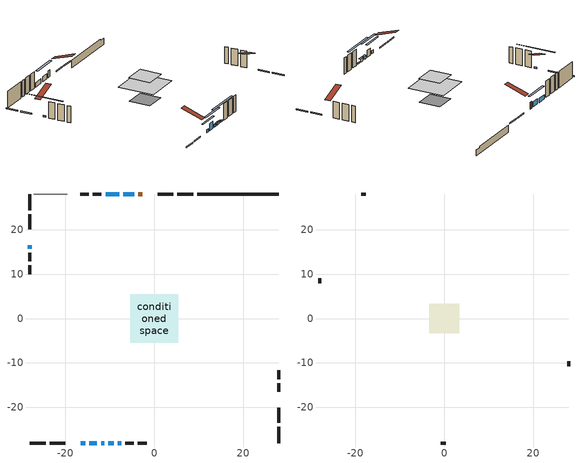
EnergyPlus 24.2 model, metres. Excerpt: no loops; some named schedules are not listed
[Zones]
conditioned space
 floor adiabatic (AdiabaticFloorConstruction): -5.42,-5.42 -5.42,5.42 5.42,5.42 5.42,-5.42 z2.59
 floor foundation (Slab1 construction): -3.17,-3.17 -3.17,3.17 3.17,3.17 3.17,-3.17 z-1.98
 wall outside (RimJoist1 construction): 8.77,27.99 5.17,27.99 / -27.99,-27.99 -24.39,-27.99 / -27.99,27.99 -27.99,24.39 / 27.99,-27.99 27.99,-24.39 z0.15:0.45
 wall outside (RimJoist2 construction): 4.24,27.99 0.82,27.99 / -23.46,-27.99 -20.03,-27.99 / -27.99,23.46 -27.99,20.03 / 27.99,-23.46 27.99,-20.03 z0.15:0.45
 wall outside (AdiabaticWallConstruction 1): -2.75,27.99 -3.61,27.99 z0.15:2.18
 wall outside (AdiabaticWallConstruction): -4.53,27.99 -6.97,27.99 z0.15:1.67; -16.47,-27.99 -15.55,-27.99 z0.15:1.07; -14.63,-27.99 -12.9,-27.99 z0.15:2.18; -7.9,27.99 -10.95,27.99 z0.15:1.37; -11.97,-27.99 -11.26,-27.99 z0.15:0.91; -10.33,-27.99 -9.11,-27.99 z0.15:0.97; -8.18,-27.99 -7.42,-27.99 / -27.99,16.47 -27.99,15.71 z0.15:0.61
 wall outside (Wall1 construction): -11.88,27.99 -13.78,27.99 / -6.49,-27.99 -4.59,-27.99 / -27.99,14.78 -27.99,12.88 / 27.99,-16.47 27.99,-14.57 z0.15:5.03
 wall outside (Wall2 construction): -14.71,27.99 -16.69,27.99 / -3.66,-27.99 -1.68,-27.99 / -27.99,11.95 -27.99,9.97 / 27.99,-13.64 27.99,-11.66 z0.15:5.03
 wall foundation (FoundationWall1 construction): 9.7,27.99,-1.98 9.7,27.99,0.15 26.16,27.99,0.15 26.16,27.99,-0.23 27.99,27.99,-0.23 27.99,27.99,-1.98
 wall adiabatic (Wall4 construction): -19.61,27.99 -27.06,27.99 z0.15:5.03
 window (WindowConstruction): -4.54,27.99 -6.97,27.99 z0.15:1.67
 window (WindowConstruction 1): -16.47,-27.99 -15.55,-27.99 z0.15:1.06
 window (WindowConstruction 2): -14.63,-27.99 -12.9,-27.99 z0.15:2.18
 window (WindowConstruction 3): -7.9,27.99 -10.95,27.99 z0.15:1.37
 window (WindowConstruction 4): -11.97,-27.99 -11.26,-27.99 z0.15:0.91
 window (WindowConstruction 5): -10.33,-27.99 -9.11,-27.99 z0.15:0.96
 window (WindowConstruction 6): -8.18,-27.99 -7.42,-27.99 z0.15:0.61
 window (WindowConstruction 7): -27.99,16.47 -27.99,15.71 z0.15:0.61
 door (Door): -2.75,27.99 -3.61,27.99 z0.15:2.18
 ceiling adiabatic (AdiabaticFloorConstruction): 5.42,-5.42 5.42,5.42 -5.42,5.42 -5.42,-5.42 z2.59
attic - vented
 floor to conditioned space (Floor1 construction Reversed): -3.32,-3.32 -3.32,3.32 3.32,3.32 3.32,-3.32 z5.03
 wall outside (Wall3 construction): -17.62,27.99 -18.68,27.99 / -0.75,-27.99 0.31,-27.99 / -27.99,9.04 -27.99,7.98 / 27.99,-10.73 27.99,-9.67 z0.15:5.03
 roof outside (Roof1 construction): -1.82,27.99,5.03 -1.82,21.52,7.18 -0.11,21.52,7.18 -0.11,27.99,5.03; -17.4,-27.99,5.03 -17.4,-21.52,7.18 -19.1,-21.52,7.18 -19.1,-27.99,5.03; -27.99,17.4,5.03 -21.52,17.4,7.18 -21.52,19.1,7.18 -27.99,19.1,5.03; 27.99,-17.4,5.03 21.52,-17.4,7.18 21.52,-19.1,7.18 27.99,-19.1,5.03
shading: -9.71,27.99 -1.8,27.99 -1.8,28.6 -9.71,28.6 z4.41; -12.81,-27.99 -19.21,-27.99 -19.21,-28.45 -12.81,-28.45 z3.8; -9.85,-27.99 -17.68,-27.99 -17.68,-28.45 -9.85,-28.45 z5.23; -11.11,-27.99 -12.12,-27.99 -12.12,-28.45 -11.11,-28.45 z1.06; -8.96,-27.99 -10.48,-27.99 -10.48,-28.45 -8.96,-28.45 z1.11; -2.24,-27.99 -13.36,-27.99 -13.36,-28.45 -2.24,-28.45 z5.79; -27.99,10.22 -27.99,21.96 -28.29,21.96 -28.29,10.22 z6.1
[Building]
Building 1: Terrain=Suburbs
[Site:Location]
Erieau AUT_ON: Latitude {deg}=42.25; Longitude {deg}=-81.9; Time Zone {hr}=-5; Elevation {m}=178; Keep Site Location Information=Yes
[Site:GroundTemperature:Shallow]
5.2292, 3.30147, 3.1471, 4.0619, 7.73432, 11.3896, 14.5586, 16.5661, 16.7366, 15.1039, 12.0157, 8.47254
[Site:WaterMainsTemperature]
Calculation Method=Schedule; Temperature Schedule=mains temperature schedule
[Material] Roughness=Rough; Thermal Absorptance=0.9
Name | Thickness {m} | Conductivity {W/m-K} | Density {kg/m3} | Specific Heat {J/kg-K} | Solar Absorptance | Visible Absorptance
asphalt or fiberglass shingles | 0.00635 | 0.162714 | 1121.4 | 1465.45 | 0.4 | 0.4
ceiling loosefill ins | 0.0846667 | 0.0480833 | 16.02 | 1046.75 | 0.7 | 0.7
ceiling stud and cavity | 0.1397 | 0.101066 | 65.682 | 1177.47 | 0.7 | 0.7
concrete 4.0 in. | 0.1016 | 1.803125 | 2242.8 | 837.4 | 0.7 | 0.7
concrete 8.0 in. | 0.2032 | 1.803125 | 2242.8 | 837.4 | 0.7 | 0.7
door material | 0.04445 | 0.053851 | 512.64 | 1214.23 | 0.7 | 0.7
exterior vertical ins | 0.0301356 | 0.029427 | 32.04 | 1214.23 | 0.7 | 0.7
floor covering | 0.0127 | 0.0433444 | 54.468 | 1339.84 | 0.6 | 0.6
floor rigid ins; wall rigid ins | 0.512978 | 0.029427 | 32.04 | 1214.23 | 0.7 | 0.7
floor stud and cavity | 0.1397 | 1.75129 | 37.0049 | 1207.88 | 0.7 | 0.7
furniture material conditioned space 1 | 0.1524 | 0.115458 | 640.8 | 1214.23 | 0.6 | 0.6
gypsum board | 0.0127 | 0.160291 | 801 | 837.4 | 0.6 | 0.6
gypsum board 1 | 0.0127 | 0.160291 | 801 | 837.4 | 0.7 | 0.7
osb sheathing 0.5 in. | 0.0127 | 0.115458 | 512.64 | 1214.23 | 0.7 | 0.7
osb sheathing 0.5 in. 1 | 0.0127 | 0.115458 | 512.64 | 1214.23 | 0.4 | 0.4
osb sheathing 0.75 in. | 0.01905 | 0.115458 | 512.64 | 1214.23 | 0.7 | 0.7
osb sheathing 2.0 in. | 0.0508 | 0.115458 | 512.64 | 1214.23 | 0.7 | 0.7
rim joist stud and cavity | 0.0508 | 0.0452492 | 125.044 | 1163.47 | 0.6 | 0.6
rim joist stud and cavity 1 | 0.0508 | 0.0293018 | 125.044 | 1163.47 | 0.6 | 0.6
wall stud and cavity | 0.1397 | 0.0961679 | 139.0536 | 1170.24 | 0.7 | 0.7
wall stud and cavity 1 | 0.1397 | 0.0965188 | 139.0536 | 1170.24 | 0.7 | 0.7
wall stud and cavity 2 | 0.0889 | 6.9971 | 50.32683 | 1063.81 | 0.6 | 0.6
wall stud and cavity 3 | 0.1397 | 0.0864681 | 139.0536 | 1170.24 | 0.7 | 0.7
wall stud and cavity 4 | 0.0889 | 0.380278 | 52.3479 | 1209.89 | 0.7 | 0.7
wall stud and cavity 5 | 0.0889 | 0.391764 | 83.0341 | 1211.67 | 0.7 | 0.7
wood siding | 0.0254 | 0.102417 | 544.68 | 1172.36 | 0.4 | 0.4
wood siding 1 | 0.00254 | 0.102417 | 544.68 | 1172.36 | 0.4 | 0.4
wood siding 2; wood siding 3; wood siding 4 | 0.0254 | 0.102417 | 544.68 | 1172.36 | 0.7 | 0.7
[WindowMaterial:SimpleGlazingSystem]
Name | U-Factor {W/m2-K} | Solar Heat Gain Coefficient
WindowMaterial | 2.88499 | 0.7
WindowMaterial 1 | 2.95029 | 0.64
WindowMaterial 2 | 2.91111 | 0.68
WindowMaterial 3 | 2.97584 | 0.61
WindowMaterial 4 | 2.94461 | 0.64
WindowMaterial 5 | 3.01275 | 0.57
[Construction]
AdiabaticFloorConstruction: floor stud and cavity, floor rigid ins, osb sheathing 0.75 in., floor covering
AdiabaticWallConstruction: wood siding 3, wall rigid ins, wall stud and cavity 4, gypsum board
AdiabaticWallConstruction 1: wood siding 4, wall rigid ins, wall stud and cavity 4, gypsum board
Door: door material
Floor1 construction Reversed: gypsum board, ceiling stud and cavity, ceiling loosefill ins
FoundationWall1 construction: concrete 8.0 in., gypsum board 1
furniture construction conditioned space 1: furniture material conditioned space 1
PartitionWallConstruction: gypsum board, wall stud and cavity 5, gypsum board
RimJoist1 construction: wood siding 2, osb sheathing 2.0 in., rim joist stud and cavity
RimJoist2 construction: wood siding 2, osb sheathing 2.0 in., rim joist stud and cavity 1
Roof1 construction: asphalt or fiberglass shingles
Slab1 construction: concrete 4.0 in.
Wall1 construction: wood siding, osb sheathing 0.5 in., wall stud and cavity, gypsum board
Wall2 construction: wood siding, osb sheathing 0.5 in., wall stud and cavity 1, gypsum board
Wall3 construction: wood siding 1, wall stud and cavity 2
Wall4 construction: osb sheathing 0.5 in. 1, wall stud and cavity 3, gypsum board
WindowConstruction; WindowConstruction 2: WindowMaterial
WindowConstruction 1: WindowMaterial 1
WindowConstruction 3: WindowMaterial 2
WindowConstruction 4: WindowMaterial 3
WindowConstruction 5: WindowMaterial 4
WindowConstruction 6; WindowConstruction 7: WindowMaterial 5
[Zone] Multiplier=1; Part of Total Floor Area=Yes
Name | Volume {m3}
attic - vented | 15.4508
conditioned space | 294.1
[Space]
Name | Zone | Volume {m3}
attic - vented 1 | attic - vented | 15.4508
conditioned space 1 | conditioned space | 294.1
[ZoneInfiltration:EffectiveLeakageArea]
infil attic - vented 1: Zone or Space=attic - vented 1; Schedule=Always On Discrete; Effective Air Leakage Area {cm2}=2118.24; Stack Coefficient=0.000489103; Wind Coefficient=1.49424e-05
[ZoneMixing]
whole house fan mix: Zone or Space=attic - vented; Schedule=Always On Continuous; Design Flow Rate Calculation Method=Flow/Zone; Design Flow Rate {m3/s}=0; Source Zone or Space=conditioned space
[SurfaceProperty:ExposedFoundationPerimeter]
Slab1: Exposed Perimeter Calculation Method=TotalExposedPerimeter; Total Exposed Perimeter {m}=18.288
[InternalMass] Zone or ZoneList=conditioned space; Space or SpaceList=conditioned space 1
Name | Construction | Surface Area {m2}
furniture mass conditioned space 1 | furniture construction conditioned space 1 | 63.1319
partition wall mass | PartitionWallConstruction | 157.83
[Lights]
interior lighting: Zone or ZoneList or Space or SpaceList=conditioned space 1; Schedule=interior lighting schedule; Design Level Calculation Method=LightingLevel; Lighting Level {W}=343.2; Return Air Fraction=0; Fraction Radiant=0.6; Fraction Visible=0.2; Fraction Replaceable=1
[People]
occupants: Zone or ZoneList or Space or SpaceList=conditioned space 1; Number of People Schedule=occupants schedule; Number of People Calculation Method=People; Number of People=3; Fraction Radiant=0.314171; Sensible Heat Fraction=0.56303; Activity Level Schedule=occupants activity schedule; Carbon Dioxide Generation Rate {m3/s-W}=0; Enable ASHRAE 55 Comfort Warnings=No; Mean Radiant Temperature Calculation Type=EnclosureAveraged
[ElectricEquipment] Zone or ZoneList or Space or SpaceList=conditioned space 1; Design Level Calculation Method=EquipmentLevel
Name | Schedule | Design Level {W} | Fraction Latent | Fraction Radiant | Fraction Lost
clothes dryer | clothes dryer schedule | 140.772 | 0.015 | 0.081 | 0.85
clothes washer | clothes washer schedule | 32.1985 | 0.03 | 0.162 | 0.7
cooking range | cooking range schedule | 208.969 | 0.08 | 0.432 | 0.2
dishwasher | dishwasher schedule | 66.8632 | 0.3 | 0.18 | 0.4
fridge | fridge schedule | 72.9452 | 0 | 0.6 | 0
mech vent house fan | mech vent house fan schedule | 0 | 0 | 0 | 1
mech vent house fan cfis | mech vent house fan cfis schedule | 0 | 0 | 0 | 0
misc plug loads | misc plug loads schedule | 494.7 | 0.045 | 0.513 | 0.1
whole house fan | Always On Discrete | 0 | 0 | 0 | 1
[OtherEquipment] Zone or ZoneList or Space or SpaceList=conditioned space 1; Design Level Calculation Method=EquipmentLevel
Name | Fuel Type | Schedule | Design Level {W} | Fraction Latent | Fraction Radiant | Fraction Lost
clothes dryer 1 | Electricity | clothes dryer schedule | 0 | 0.015 | 0.081 | 0.85
cooking range 1 | Electricity | cooking range schedule | 0 | 0.08 | 0.432 | 0.2
general water use latent | None | general water use schedule | 59.3978 | 1 | 0 | 0
general water use sensible | None | general water use schedule | -58.539 | 0 | 0.6 | 0
mech vent house fan latent load | None | Always On Discrete | 0 | 1 | 0 | 0
mech vent house fan sensible load | None | Always On Discrete | 0 | 0 | 0 | 0
water heater energy adjustment1 | NaturalGas | Always On Discrete | 0.01 | 0 | 0 | 1
[ZoneInfiltration:DesignFlowRate] Zone or ZoneList or Space or SpaceList=conditioned space 1; Schedule=Always On Discrete; Design Flow Rate Calculation Method=Flow/Zone; Design Flow Rate {m3/s}=0
infil flow; natural vent flow; whole house fan flow
[AvailabilityManager:Scheduled]
furnace airloop Availability Manager: Schedule=Always On Discrete
[Foundation:Kiva]
Foundation Kiva 1: Initial Indoor Air Temperature {C}=18; Wall Height Above Grade {m}=0.149992; Wall Depth Below Slab {m}=0.2032; Custom Block Material Name 1=exterior vertical ins; Custom Block Depth 1 {m}=2.13; Custom Block X Position 1 {m}=0.2159; Custom Block Z Position 1 {m}=0
[Foundation:Kiva:Settings]
Soil Conductivity {W/m-K}=0.849921; Soil Density {kg/m3}=1842.3; Soil Specific Heat {J/kg-K}=418.7; Ground Solar Absorptivity=0.9; Ground Thermal Absorptivity=0.9; Ground Surface Roughness {m}=0.03; Far-Field Width {m}=40; Deep-Ground Boundary Condition=ZeroFlux; Deep-Ground Depth {m}=40; Minimum Cell Dimension {m}=0.2; Maximum Cell Growth Coefficient=3; Simulation Timestep=Timestep
[Exterior:Lights]
exterior lighting: Schedule=exterior lighting schedule; Design Level {W}=75.6
[EnergyManagementSystem:GlobalVariable]
furnace_airloop_Fan_RTF
infil_program_Qfan
infil_program_Qinf
natural_vent_program_Qnv
natural_vent_program_Qwhf
[EnergyManagementSystem:Sensor]
Name | Output:Variable or Output:Meter Index Key | Output:Variable or Output:Meter
airflow_gain | infil flow | Infiltration Sensible Heat Gain Energy
airflow_gain_1 | natural vent flow | Infiltration Sensible Heat Gain Energy
airflow_gain_2 | whole house fan flow | Infiltration Sensible Heat Gain Energy
airflow_loss | infil flow | Infiltration Sensible Heat Loss Energy
airflow_loss_1 | natural vent flow | Infiltration Sensible Heat Loss Energy
airflow_loss_2 | whole house fan flow | Infiltration Sensible Heat Loss Energy
clg_load_cond |  | Cooling:EnergyTransfer:Zone:CONDITIONED SPACE
clg_sp_s; clg_sp_s_1 | cooling setpoint | Schedule Value
clothes_dryer_exhaust_0_sch_s | clothes dryer exhaust 0 schedule | Schedule Value
cool_season | cooling season schedule | Schedule Value
htg_load_cond |  | Heating:EnergyTransfer:Zone:CONDITIONED SPACE
htg_sp_s; htg_sp_s_1 | heating setpoint | Schedule Value
ig_ee_conv | clothes dryer | Electric Equipment Convective Heating Energy
ig_ee_conv_2 | cooking range | Electric Equipment Convective Heating Energy
ig_ee_conv_4 | fridge | Electric Equipment Convective Heating Energy
ig_ee_conv_5 | misc plug loads | Electric Equipment Convective Heating Energy
ig_ee_conv_6 | whole house fan | Electric Equipment Convective Heating Energy
ig_ee_rad | clothes dryer | Electric Equipment Radiant Heating Energy
ig_ee_rad_2 | cooking range | Electric Equipment Radiant Heating Energy
ig_ee_rad_4 | fridge | Electric Equipment Radiant Heating Energy
ig_ee_rad_5 | misc plug loads | Electric Equipment Radiant Heating Energy
ig_ee_rad_6 | whole house fan | Electric Equipment Radiant Heating Energy
ig_lgt_conv | interior lighting | Lights Convective Heating Energy
ig_lgt_rad | interior lighting | Lights Radiant Heating Energy
ig_lgt_vis | interior lighting | Lights Visible Radiation Heating Energy
ig_oe_conv | clothes dryer 1 | Other Equipment Convective Heating Energy
ig_oe_conv_1 | cooking range 1 | Other Equipment Convective Heating Energy
ig_oe_conv_2 | general water use latent | Other Equipment Convective Heating Energy
ig_oe_conv_3 | general water use sensible | Other Equipment Convective Heating Energy
ig_oe_conv_4 | water heater energy adjustment1 | Other Equipment Convective Heating Energy
ig_oe_rad | clothes dryer 1 | Other Equipment Radiant Heating Energy
ig_oe_rad_1 | cooking range 1 | Other Equipment Radiant Heating Energy
ig_oe_rad_2 | general water use latent | Other Equipment Radiant Heating Energy
ig_oe_rad_3 | general water use sensible | Other Equipment Radiant Heating Energy
ig_oe_rad_4 | water heater energy adjustment1 | Other Equipment Radiant Heating Energy
ig_ppl_conv | occupants | People Convective Heating Energy
ig_ppl_rad | occupants | People Radiant Heating Energy
im_conv | furniture mass conditioned space 1 | Surface Inside Face Convection Heat Gain Energy
im_conv_1 | partition wall mass | Surface Inside Face Convection Heat Gain Energy
im_ig | furniture mass conditioned space 1 | Surface Inside Face Internal Gains Radiation Heat Gain Energy
im_ig_1 | partition wall mass | Surface Inside Face Internal Gains Radiation Heat Gain Energy
im_lgt | furniture mass conditioned space 1 | Surface Inside Face Lights Radiation Heat Gain Energy
im_lgt_1 | partition wall mass | Surface Inside Face Lights Radiation Heat Gain Energy
im_sol | furniture mass conditioned space 1 | Surface Inside Face Solar Radiation Heat Gain Energy
im_sol_1 | partition wall mass | Surface Inside Face Solar Radiation Heat Gain Energy
im_surf | furniture mass conditioned space 1 | Surface Inside Face Net Surface Thermal Radiation Heat Gain Energy
im_surf_1 | partition wall mass | Surface Inside Face Net Surface Thermal Radiation Heat Gain Energy
mv_conv | mech vent house fan | Electric Equipment Convective Heating Energy
mv_conv_1 | mech vent house fan cfis | Electric Equipment Convective Heating Energy
mv_conv_2 | mech vent house fan latent load | Other Equipment Convective Heating Energy
mv_conv_3 | mech vent house fan sensible load | Other Equipment Convective Heating Energy
mv_rad | mech vent house fan | Electric Equipment Radiant Heating Energy
mv_rad_1 | mech vent house fan cfis | Electric Equipment Radiant Heating Energy
mv_rad_2 | mech vent house fan latent load | Other Equipment Radiant Heating Energy
mv_rad_3 | mech vent house fan sensible load | Other Equipment Radiant Heating Energy
natural_vent_s | natural vent schedule | Schedule Value
out_pb_s |  | Site Outdoor Air Barometric Pressure
out_wt_s |  | Site Outdoor Air Humidity Ratio
site_vw_s |  | Site Wind Speed
ss_back_out | Window1 | Surface Window Shortwave from Zone Back Out Window Heat Transfer Rate
ss_back_out_1 | Window2 | Surface Window Shortwave from Zone Back Out Window Heat Transfer Rate
ss_back_out_2 | Window3 | Surface Window Shortwave from Zone Back Out Window Heat Transfer Rate
ss_back_out_3 | Window4 | Surface Window Shortwave from Zone Back Out Window Heat Transfer Rate
ss_back_out_4 | Window6 | Surface Window Shortwave from Zone Back Out Window Heat Transfer Rate
ss_back_out_5 | Window7 | Surface Window Shortwave from Zone Back Out Window Heat Transfer Rate
ss_back_out_6 | Window8 | Surface Window Shortwave from Zone Back Out Window Heat Transfer Rate
ss_back_out_7 | Window9 | Surface Window Shortwave from Zone Back Out Window Heat Transfer Rate
ss_conv | Door1 | Surface Inside Face Convection Heat Gain Energy
ss_conv_1 | Window1 | Surface Inside Face Convection Heat Gain Energy
ss_conv_2 | Window2 | Surface Inside Face Convection Heat Gain Energy
ss_conv_3 | Window3 | Surface Inside Face Convection Heat Gain Energy
ss_conv_4 | Window4 | Surface Inside Face Convection Heat Gain Energy
ss_conv_5 | Window6 | Surface Inside Face Convection Heat Gain Energy
ss_conv_6 | Window7 | Surface Inside Face Convection Heat Gain Energy
ss_conv_7 | Window8 | Surface Inside Face Convection Heat Gain Energy
ss_conv_8 | Window9 | Surface Inside Face Convection Heat Gain Energy
ss_ig | Door1 | Surface Inside Face Internal Gains Radiation Heat Gain Energy
ss_ig_1 | Window1 | Surface Inside Face Internal Gains Radiation Heat Gain Energy
ss_ig_2 | Window2 | Surface Inside Face Internal Gains Radiation Heat Gain Energy
ss_ig_3 | Window3 | Surface Inside Face Internal Gains Radiation Heat Gain Energy
ss_ig_4 | Window4 | Surface Inside Face Internal Gains Radiation Heat Gain Energy
ss_ig_5 | Window6 | Surface Inside Face Internal Gains Radiation Heat Gain Energy
ss_ig_6 | Window7 | Surface Inside Face Internal Gains Radiation Heat Gain Energy
ss_ig_7 | Window8 | Surface Inside Face Internal Gains Radiation Heat Gain Energy
ss_ig_8 | Window9 | Surface Inside Face Internal Gains Radiation Heat Gain Energy
ss_lgt | Door1 | Surface Inside Face Lights Radiation Heat Gain Energy
ss_sol | Door1 | Surface Inside Face Solar Radiation Heat Gain Energy
ss_surf | Door1 | Surface Inside Face Net Surface Thermal Radiation Heat Gain Energy
ss_surf_1 | Window1 | Surface Inside Face Net Surface Thermal Radiation Heat Gain Energy
ss_surf_2 | Window2 | Surface Inside Face Net Surface Thermal Radiation Heat Gain Energy
ss_surf_3 | Window3 | Surface Inside Face Net Surface Thermal Radiation Heat Gain Energy
ss_surf_4 | Window4 | Surface Inside Face Net Surface Thermal Radiation Heat Gain Energy
ss_surf_5 | Window6 | Surface Inside Face Net Surface Thermal Radiation Heat Gain Energy
ss_surf_6 | Window7 | Surface Inside Face Net Surface Thermal Radiation Heat Gain Energy
ss_surf_7 | Window8 | Surface Inside Face Net Surface Thermal Radiation Heat Gain Energy
ss_surf_8 | Window9 | Surface Inside Face Net Surface Thermal Radiation Heat Gain Energy
ss_trans_in | Window1 | Surface Window Transmitted Solar Radiation Rate
ss_trans_in_1 | Window2 | Surface Window Transmitted Solar Radiation Rate
ss_trans_in_2 | Window3 | Surface Window Transmitted Solar Radiation Rate
ss_trans_in_3 | Window4 | Surface Window Transmitted Solar Radiation Rate
ss_trans_in_4 | Window6 | Surface Window Transmitted Solar Radiation Rate
ss_trans_in_5 | Window7 | Surface Window Transmitted Solar Radiation Rate
ss_trans_in_6 | Window8 | Surface Window Transmitted Solar Radiation Rate
ss_trans_in_7 | Window9 | Surface Window Transmitted Solar Radiation Rate
ss_trans_out | Window1 | Surface Inside Face Initial Transmitted Diffuse Transmitted Out Window Solar Radiation Rate
ss_trans_out_1 | Window2 | Surface Inside Face Initial Transmitted Diffuse Transmitted Out Window Solar Radiation Rate
ss_trans_out_2 | Window3 | Surface Inside Face Initial Transmitted Diffuse Transmitted Out Window Solar Radiation Rate
ss_trans_out_3 | Window4 | Surface Inside Face Initial Transmitted Diffuse Transmitted Out Window Solar Radiation Rate
ss_trans_out_4 | Window6 | Surface Inside Face Initial Transmitted Diffuse Transmitted Out Window Solar Radiation Rate
ss_trans_out_5 | Window7 | Surface Inside Face Initial Transmitted Diffuse Transmitted Out Window Solar Radiation Rate
ss_trans_out_6 | Window8 | Surface Inside Face Initial Transmitted Diffuse Transmitted Out Window Solar Radiation Rate
ss_trans_out_7 | Window9 | Surface Inside Face Initial Transmitted Diffuse Transmitted Out Window Solar Radiation Rate
s_conv | Floor1 | Surface Inside Face Convection Heat Gain Energy
s_conv_1 | FoundationWall1 | Surface Inside Face Convection Heat Gain Energy
s_conv_10 | RimJoist2:270 | Surface Inside Face Convection Heat Gain Energy
s_conv_11 | RimJoist2:90 | Surface Inside Face Convection Heat Gain Energy
s_conv_12 | Slab1 | Surface Inside Face Convection Heat Gain Energy
s_conv_13 | Wall1:0 | Surface Inside Face Convection Heat Gain Energy
s_conv_14 | Wall1:180 | Surface Inside Face Convection Heat Gain Energy
s_conv_15 | Wall1:270 | Surface Inside Face Convection Heat Gain Energy
s_conv_16 | Wall1:90 | Surface Inside Face Convection Heat Gain Energy
s_conv_17 | Wall2:0 | Surface Inside Face Convection Heat Gain Energy
s_conv_18 | Wall2:180 | Surface Inside Face Convection Heat Gain Energy
s_conv_19 | Wall2:270 | Surface Inside Face Convection Heat Gain Energy
s_conv_2 | inferred conditioned ceiling | Surface Inside Face Convection Heat Gain Energy
s_conv_20 | Wall2:90 | Surface Inside Face Convection Heat Gain Energy
s_conv_21 | Wall4 | Surface Inside Face Convection Heat Gain Energy
s_conv_3 | inferred conditioned floor | Surface Inside Face Convection Heat Gain Energy
s_conv_4 | RimJoist1:0 | Surface Inside Face Convection Heat Gain Energy
s_conv_5 | RimJoist1:180 | Surface Inside Face Convection Heat Gain Energy
s_conv_6 | RimJoist1:270 | Surface Inside Face Convection Heat Gain Energy
s_conv_7 | RimJoist1:90 | Surface Inside Face Convection Heat Gain Energy
s_conv_8 | RimJoist2:0 | Surface Inside Face Convection Heat Gain Energy
s_conv_9 | RimJoist2:180 | Surface Inside Face Convection Heat Gain Energy
s_ig | Floor1 | Surface Inside Face Internal Gains Radiation Heat Gain Energy
s_ig_1 | FoundationWall1 | Surface Inside Face Internal Gains Radiation Heat Gain Energy
s_ig_10 | RimJoist2:270 | Surface Inside Face Internal Gains Radiation Heat Gain Energy
s_ig_11 | RimJoist2:90 | Surface Inside Face Internal Gains Radiation Heat Gain Energy
s_ig_12 | Slab1 | Surface Inside Face Internal Gains Radiation Heat Gain Energy
s_ig_13 | Wall1:0 | Surface Inside Face Internal Gains Radiation Heat Gain Energy
s_ig_14 | Wall1:180 | Surface Inside Face Internal Gains Radiation Heat Gain Energy
s_ig_15 | Wall1:270 | Surface Inside Face Internal Gains Radiation Heat Gain Energy
s_ig_16 | Wall1:90 | Surface Inside Face Internal Gains Radiation Heat Gain Energy
s_ig_17 | Wall2:0 | Surface Inside Face Internal Gains Radiation Heat Gain Energy
s_ig_18 | Wall2:180 | Surface Inside Face Internal Gains Radiation Heat Gain Energy
s_ig_19 | Wall2:270 | Surface Inside Face Internal Gains Radiation Heat Gain Energy
s_ig_2 | inferred conditioned ceiling | Surface Inside Face Internal Gains Radiation Heat Gain Energy
s_ig_20 | Wall2:90 | Surface Inside Face Internal Gains Radiation Heat Gain Energy
s_ig_21 | Wall4 | Surface Inside Face Internal Gains Radiation Heat Gain Energy
s_ig_3 | inferred conditioned floor | Surface Inside Face Internal Gains Radiation Heat Gain Energy
s_ig_4 | RimJoist1:0 | Surface Inside Face Internal Gains Radiation Heat Gain Energy
s_ig_5 | RimJoist1:180 | Surface Inside Face Internal Gains Radiation Heat Gain Energy
s_ig_6 | RimJoist1:270 | Surface Inside Face Internal Gains Radiation Heat Gain Energy
s_ig_7 | RimJoist1:90 | Surface Inside Face Internal Gains Radiation Heat Gain Energy
s_ig_8 | RimJoist2:0 | Surface Inside Face Internal Gains Radiation Heat Gain Energy
s_ig_9 | RimJoist2:180 | Surface Inside Face Internal Gains Radiation Heat Gain Energy
s_lgt | Floor1 | Surface Inside Face Lights Radiation Heat Gain Energy
s_lgt_1 | FoundationWall1 | Surface Inside Face Lights Radiation Heat Gain Energy
s_lgt_10 | RimJoist2:270 | Surface Inside Face Lights Radiation Heat Gain Energy
s_lgt_11 | RimJoist2:90 | Surface Inside Face Lights Radiation Heat Gain Energy
s_lgt_12 | Slab1 | Surface Inside Face Lights Radiation Heat Gain Energy
s_lgt_13 | Wall1:0 | Surface Inside Face Lights Radiation Heat Gain Energy
s_lgt_14 | Wall1:180 | Surface Inside Face Lights Radiation Heat Gain Energy
s_lgt_15 | Wall1:270 | Surface Inside Face Lights Radiation Heat Gain Energy
s_lgt_16 | Wall1:90 | Surface Inside Face Lights Radiation Heat Gain Energy
s_lgt_17 | Wall2:0 | Surface Inside Face Lights Radiation Heat Gain Energy
